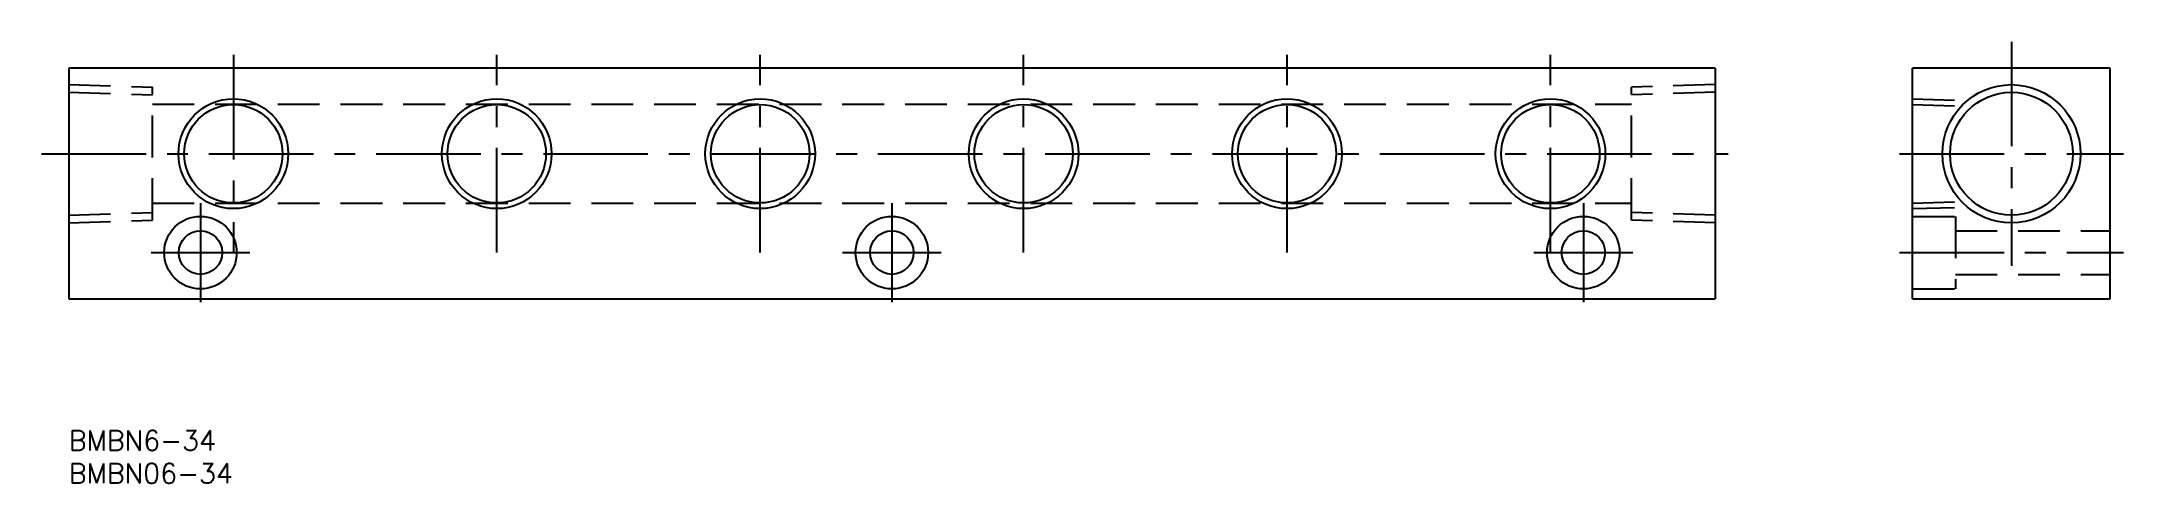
# Model space of a CAD drawing. Extents: x -4 to 312, y -18 to 49.
import ezdxf

# ---------------------------------------------------------------- set-up
doc = ezdxf.new("R2010")
doc.units = 0
doc.header["$LTSCALE"] = 0.5
doc.linetypes.add('CENTER', pattern=[50.8, 31.75, -6.35, 6.35, -6.35])
doc.linetypes.add('DASHED', pattern=[19.05, 12.7, -6.35])
for name, color, linetype in [('MSM_CENTER', 1, 'CENTER'), ('MSM_CONTINUOUS', 7, 'CONTINUOUS'), ('MSM_DASHED', 4, 'DASHED'), ('MSM_NARROW', 5, 'CONTINUOUS'), ('MSM_PART_NUMBER', 7, 'CONTINUOUS')]:
    doc.layers.add(name, color=color, linetype=linetype)
doc.styles.get("Standard").update_dxf_attribs({"font": 'txt.shx', "height": 3, "bigfont": 'bigfont.shx'})

msp = doc.modelspace()

# ---------------------------------------------------------------- linework, layer by layer
at = {"layer": 'MSM_CENTER'}
for p, q in [((295, 49), (295, 15)), ((25, 47), (25, 17)), ((65, 17), (65, 47)), ((105, 17), (105, 47)), ((145, 17), (145, 47)), ((185, 17), (185, 47)), ((225, 17), (225, 47)), ((-4.11, 32), (252.01, 32)), ((278, 32), (312, 32)), ((20, 24.5), (20, 9.5)), ((125, 24.5), (125, 9.5)), ((230, 24.5), (230, 9.5)), ((12.5, 17), (27.5, 17)), ((117.5, 17), (132.5, 17)), ((222.5, 17), (237.5, 17)), ((278, 17), (312, 17))]:
    msp.add_line(p, q, dxfattribs=at)
at = {"layer": 'MSM_CONTINUOUS'}
for p, q in [((250, 45), (0, 45)), ((0, 45), (0, 10)), ((250, 45), (250, 10)), ((280, 10), (280, 45)), ((310, 45), (280, 45)), ((310, 10), (310, 45)), ((0, 10), (250, 10)), ((280, 10), (310, 10))]:
    msp.add_line(p, q, dxfattribs=at)
for centre, radius in [((295, 32), 9.32), ((25, 32), 7.47), ((65, 32), 7.47), ((105, 32), 7.47), ((145, 32), 7.47), ((185, 32), 7.47), ((225, 32), 7.47), ((20, 17), 5.5), ((125, 17), 5.5), ((230, 17), 5.5), ((20, 17), 3.3), ((125, 17), 3.3), ((230, 17), 3.3)]:
    msp.add_circle(centre, radius, dxfattribs=at)
at = {"layer": 'MSM_DASHED'}
for p, q in [((0, 42.48), (12.7, 42.08)), ((0, 41.32), (12.7, 40.92)), ((12.7, 21.92), (12.7, 42.08)), ((250, 42.48), (237.3, 42.08)), ((237.3, 21.92), (237.3, 42.08)), ((250, 41.32), (237.3, 40.92)), ((12.7, 39.5), (237.3, 39.5)), ((280, 40.33), (288.32, 40.07)), ((280, 39.47), (287.43, 39.24)), ((0, 22.68), (12.7, 23.08)), ((12.7, 24.5), (237.3, 24.5)), ((250, 22.68), (237.3, 23.08)), ((280, 24.52), (287.43, 24.76)), ((280, 23.67), (288.32, 23.93)), ((280, 22.5), (286.5, 22.5)), ((286.5, 22.5), (286.5, 11.5)), ((0, 21.52), (12.7, 21.92)), ((250, 21.52), (237.3, 21.92)), ((286.5, 20.3), (310, 20.3)), ((286.5, 13.7), (310, 13.7)), ((280, 11.5), (286.5, 11.5))]:
    msp.add_line(p, q, dxfattribs=at)
at = {"layer": 'MSM_NARROW'}
for centre, radius in [((295, 32), 10.48), ((25, 32), 8.33), ((65, 32), 8.33), ((105, 32), 8.33), ((145, 32), 8.33), ((185, 32), 8.33), ((225, 32), 8.33)]:
    msp.add_circle(centre, radius, dxfattribs=at)

# ---------------------------------------------------------------- texts
at = {"layer": 'MSM_PART_NUMBER'}
for s, p in [('BMBN6-34', (0, -13)), ('BMBN06-34', (0, -18))]:
    msp.add_text(s, height=3, dxfattribs=at).set_placement(p)

doc.saveas('drawing.dxf')
